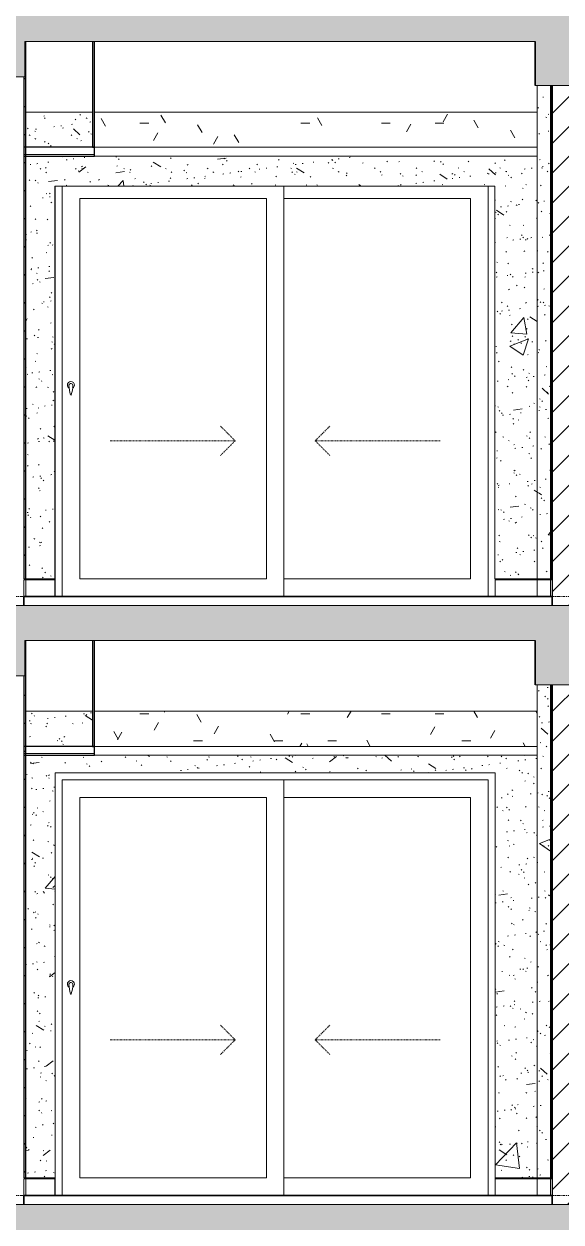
# Model space of a CAD drawing. Header units: millimetres. Extents: x -92143 to -2058, y -8802 to 35300.
# Drawn here: x -64837 to -61787, y 5450 to 12250 of the extents above; entities that cross this region are included whole.
import ezdxf

# ---------------------------------------------------------------- set-up
doc = ezdxf.new("R2010")
doc.units = ezdxf.units.MM
doc.linetypes.add('Centre', pattern=[31.75, 6.35, -4.7625, 15.875, -4.7625])
doc.linetypes.add('Dash', pattern=[6.35, 3.175, -3.175])
for name, color, linetype, lineweight in [('0-1', 7, 'Continuous', 5), ('A-CLNG', 13, 'Continuous', 9), ('A-CLNG-1', 250, 'Continuous', 25), ('A-CLNG-2', 7, 'Continuous', 9), ('A-CLNG-PATT-3', 254, 'Continuous', 18), ('A-DETL-GENF-1', 7, 'Continuous', 9), ('A-DETL-THIN', 151, 'Continuous', 9), ('A-DOOR', 31, 'Continuous', 9), ('A-DOOR-FRAM', 31, 'Continuous', 9), ('A-DOOR-GLAZ', 31, 'Continuous', 9), ('A-DOOR-HDLN', 31, 'Dash', 18), ('A-FLOR-1', 10, 'Continuous', 35), ('A-FLOR-HRAL', 11, 'Continuous', 9), ('A-FLOR-HRAL-1', 253, 'Continuous', 18), ('A-FLOR-HRAL-2', 9, 'Continuous', 9), ('A-FLOR-LEVL-2', 51, 'Centre', 9), ('A-WALL-3', 113, 'Continuous', 25), ('A-WALL-PATT-1', 7, 'Continuous', 9), ('A-WALL-PATT-2', 9, 'Continuous', 9), ('A-WALL-PATT-4', 111, 'Continuous', 9), ('I-WALL-1', 250, 'Continuous', 25), ('I-WALL-2', 7, 'Continuous', 9), ('S-BEAM-1', 12, 'Continuous', 5), ('S-BEAM-2', 7, 'Continuous', 9), ('S-BEAM-3', 10, 'Continuous', 35)]:
    doc.layers.add(name, color=color, linetype=linetype, lineweight=lineweight)
pattern_1 = [(45, (-51987.05, 14125), (-79.5495, 79.5495), [])]
pattern_2 = [(37.5, (-51987.05, 14125), (-4.7995, 146.8239), [5.029, -110.795, 5.029, -124.511, -123.825]), (37.5, (-51987.05, 14125), (-4.7995, 146.8239), [-245.364, 5.029, -118.796]), (7.5, (-51987.05, 14125), (134.8574, 215.0472), [5.029, -57.455, 5.029, -99.365, -40.005]), (7.5, (-51987.05, 14125), (134.8574, 215.0472), [-166.878, 5.029, -34.976]), (327.5, (-52080.78, 14125), (237.2978, 0.4316), [5.029, -33.071, 5.029, -132.131, -179.07]), (327.5, (-52080.78, 14125), (237.2978, 0.4316), [-175.26, 5.029, -174.041]), (317.5, (-52080.78, 14125), (229.067, 66.8792), [5.029, -14.021, 5.029, -84.887, -102.87]), (317.5, (-52080.78, 14125), (229.067, 66.8792), [-108.966, 5.029, -97.841])]
pattern_3 = [(50, (-51987.05, 14125), (1093.104, -95.634), [114.3, -1257.3]), (355, (-51987, 14125), (-211.46, 1146.34), [91.44, -1005.84]), (100.451, (-51896, 14117), (881.656, 1050.7), [97.14, -1068.54]), (46.184, (-51987, 14429.8), (1626.47, -252.26), [171.45, -1885.95]), (96.636, (-51851.5, 14408.8), (1424.42, 1484.57), [145.71, -1602.81]), (351.184, (-51987, 14429.8), (1424.43, 1484.55), [137.16, -1508.76]), (21, (-51834.65, 14353.6), (909.686, -613.59), [114.3, -1257.3]), (326, (-51834.7, 14353.6), (370.81, 1105.13), [91.44, -1005.84]), (71.451, (-51758.8, 14302.5), (1280.5, 491.53), [97.14, -1068.54]), (37.5, (-51987.05, 14125), (18.531, 507.33), [50.292, -943.356, 50.292, -970.788, -1009.65]), (37.5, (-51987.05, 14125), (18.531, 507.33), [-2014.73, 50.29, -959.36]), (7.5, (-51987.05, 14125), (400.918, 601.084), [50.292, -531.876, 50.292, -920.496, -384.81]), (7.5, (-51987.05, 14125), (400.918, 601.084), [-1552.956, 50.29, -334.52]), (327.5, (-52326.9, 14125), (813.545, -34.374), [50.292, -330.708, 50.292, -1138.428, -1577.34]), (327.5, (-52326.9, 14125), (813.545, -34.374), [-1569.72, 50.29, -1527.05]), (317.5, (-52479.3, 14125), (888.775, 152.56), [50.292, -445.008, 50.292, -739.14, -1120.14]), (317.5, (-52479.3, 14125), (888.775, 152.56), [-1284.73, 50.29, -1069.85])]
pattern_4 = [(0, (-51987.05, 14125), (609.6, 152.4), [50.292, -406.908, 50.292, -406.908, -2438.4]), (0, (-51987.05, 14125), (609.6, 152.4), [-914.4, 50.292, -864.108, 50.292, -406.908, -1066.8]), (0, (-51987.05, 14125), (609.6, 152.4), [-2286, 50.292, -254.508, 50.292, -711.708]), (120, (-51758.45, 14201.2), (-436.7823, 451.7291), [50.292, -406.908, 50.292, -2845.308]), (120, (-51758.45, 14201.2), (-436.7823, 451.7291), [-507.492, -406.908, 50.292, -864.108, -1524]), (120, (-51758.45, 14201.2), (-436.7823, 451.7291), [-1828.8, 50.292, -406.908, 50.292, -1016.508]), (120, (-51758.45, 14201.2), (-436.7823, 451.7291), [-2336.292, -254.508, 50.292, -711.708]), (240, (-51682.25, 14506), (-172.8177, -604.1291), [50.292, -406.908, 50.292, -406.908, -2438.4]), (240, (-51682.25, 14506), (-172.8177, -604.1291), [-914.4, 50.292, -864.108, 50.292, -406.908, -1066.8]), (240, (-51682.25, 14506), (-172.8177, -604.1291), [-2286, 50.292, -254.508, 50.292, -711.708])]
pattern_5 = [(45, (-51987.05, 14125), (-84.8528, 84.8528), [])]

# ---------------------------------------------------------------- blocks, each defined once
blk = doc.blocks.new('NCV_TKTC_KET CAU_rvt-1-TKCS_MẶT CẮT E')
at = {"layer": 'S-BEAM-1'}
blk.add_hatch(color=256, dxfattribs=at).paths.add_polyline_path([(-61934.4, 11900), (-61933.6, 11900), (-61934.4, 12065)])
at = {"layer": 'S-BEAM-2'}
for p, q in [((-64446.9, 11750), (-64826.9, 11750)), ((-61921.9, 11750), (-64436.9, 11750)), ((-64446.9, 8350), (-64826.9, 8350)), ((-61921.9, 8350), (-64436.9, 8350))]:
    blk.add_line(p, q, dxfattribs=at)
at = {"layer": 'S-BEAM-3'}
for p, q in [((-61934.4, 12150), (-61934.4, 11900)), ((-61934.4, 8750), (-61934.4, 8500))]:
    blk.add_line(p, q, dxfattribs=at)
blk = doc.blocks.new('Railing - Railing-1007194-TKCS_MẶT CẮT E')
at = {"layer": 'A-FLOR-HRAL-1'}
for p, q in [((-61836.9, 5695), (-61846.9, 5695)), ((-61846.9, 5695), (-61846.9, 5600)), ((-61836.9, 5600), (-61836.9, 5695)), ((-61846.9, 5600), (-61836.9, 5600))]:
    blk.add_line(p, q, dxfattribs=at)
at = {"layer": 'A-FLOR-HRAL-2'}
for p, q in [((-62160.3, 5600), (-62160.3, 5695)), ((-62160.3, 5695), (-61921.9, 5695)), ((-61921.9, 5600), (-61921.9, 5695)), ((-61921.9, 5695), (-61846.9, 5695))]:
    blk.add_line(p, q, dxfattribs=at)
blk = doc.blocks.new('Railing - Railing-1007193-TKCS_MẶT CẮT E')
at = {"layer": 'A-FLOR-HRAL-1'}
for p, q in [((-64826.9, 5695), (-64836.9, 5695)), ((-64836.9, 5695), (-64836.9, 5600)), ((-64826.9, 5600), (-64826.9, 5695)), ((-64836.9, 5600), (-64826.9, 5600))]:
    blk.add_line(p, q, dxfattribs=at)
blk = doc.blocks.new('Railing - Railing-915969-TKCS_MẶT CẮT E')
at = {"layer": 'A-FLOR-HRAL-2'}
for p, q in [((-64826.9, 5695), (-64662.4, 5695)), ((-64662.4, 5695), (-64662.4, 5600))]:
    blk.add_line(p, q, dxfattribs=at)
blk = doc.blocks.new('CL_01-VÁCH DỰNG THẠCH CAO CĂN HỘ LOẠI 1-5A2 - CL_01-VÁCH DỰNG THẠCH CAO CĂN HỘ LOẠI 1A-5-912744-TKCS_MẶT CẮT E')
at = {"layer": 'A-CLNG-PATT-3'}
h = blk.add_hatch(dxfattribs=at)
h.set_pattern_fill('FP_2', color=256, style=0, pattern_type=2)
h.set_pattern_definition(pattern_4)
h.paths.add_polyline_path([(-63641.8, 8150), (-61921.9, 8150), (-61921.9, 8350), (-64436.9, 8350), (-64436.9, 8150)])
at = {"layer": 'A-CLNG-1'}
for p, q in [((-64446.9, 8750), (-64446.9, 8150)), ((-64436.9, 8150), (-64436.9, 8750)), ((-64446.9, 8150), (-64436.9, 8150))]:
    blk.add_line(p, q, dxfattribs=at)
blk = doc.blocks.new('NCV_TKTC_TANG 2_rvt-1-TKCS_MẶT CẮT E')
at = {"layer": 'A-WALL-PATT-1'}
h = blk.add_hatch(dxfattribs=at)
h.set_pattern_fill('FP_5', color=256, style=0, pattern_type=2)
h.set_pattern_definition(pattern_1)
h.paths.add_polyline_path([(-64836.9, 5700), (-64826.9, 5700), (-64826.9, 8750), (-64832.3, 8750), (-64832.3, 8550), (-64836.9, 8550), (-64836.9, 5977.7)])
h = blk.add_hatch(dxfattribs=at)
h.set_pattern_fill('FP_5', color=256, style=0, pattern_type=2)
h.set_pattern_definition(pattern_1)
h.paths.add_polyline_path([(-61846.9, 5700), (-61836.9, 5700), (-61836.9, 8500), (-61846.9, 8500), (-61846.9, 5977.7)])
at = {"layer": 'A-WALL-PATT-2'}
h = blk.add_hatch(dxfattribs=at)
h.set_pattern_fill('FP_6', color=256, style=0, pattern_type=2)
h.set_pattern_definition(pattern_2)
h.paths.add_polyline_path([(-61911.9, 5700), (-61911.9, 8500), (-61921.9, 8500), (-61921.9, 5700)])
h = blk.add_hatch(dxfattribs=at)
h.set_pattern_fill('FP_7', color=256, style=0, pattern_type=2)
h.set_pattern_definition(pattern_3)
h.paths.add_polyline_path([(-61846.9, 5700), (-61846.9, 8500), (-61911.9, 8500), (-61911.9, 5700)])
h = blk.add_hatch(dxfattribs=at)
h.set_pattern_fill('FP_6', color=256, style=0, pattern_type=2)
h.set_pattern_definition(pattern_2)
h.paths.add_polyline_path([(-61846.9, 5700), (-61846.9, 8500), (-61911.9, 8500), (-61911.9, 5700)])
h = blk.add_hatch(dxfattribs=at)
h.set_pattern_fill('FP_7', color=256, style=0, pattern_type=2)
h.set_pattern_definition(pattern_3)
h.paths.add_polyline_path([(-64826.9, 5700), (-64660.3, 5700), (-64660.3, 8000), (-62160.3, 8000), (-62160.3, 5700), (-61921.9, 5700), (-61921.9, 8100), (-64826.9, 8100), (-64826.9, 5977.7)])
h.paths.add_polyline_path([(-64692.4, 8150), (-64446.9, 8150), (-64446.9, 8350), (-64826.9, 8350), (-64826.9, 8150)])
h = blk.add_hatch(dxfattribs=at)
h.set_pattern_fill('FP_6', color=256, style=0, pattern_type=2)
h.set_pattern_definition(pattern_2)
h.paths.add_polyline_path([(-64826.9, 5700), (-64660.3, 5700), (-64660.3, 8000), (-62160.3, 8000), (-62160.3, 5700), (-61921.9, 5700), (-61921.9, 8100), (-64826.9, 8100), (-64826.9, 5977.7)])
h.paths.add_polyline_path([(-64692.4, 8150), (-64446.9, 8150), (-64446.9, 8350), (-64826.9, 8350), (-64826.9, 8150)])
at = {"layer": 'A-CLNG-1'}
for p, q in [((-64436.9, 8150), (-64836.9, 8150)), ((-64836.9, 8150), (-64836.9, 8100)), ((-64836.9, 8100), (-64436.9, 8100)), ((-64436.9, 8100), (-64436.9, 8150))]:
    blk.add_line(p, q, dxfattribs=at)
at = {"layer": 'A-CLNG-2'}
for p, q in [((-64436.9, 8110), (-64836.9, 8110)), ((-64436.9, 8150), (-61921.9, 8150)), ((-61921.9, 8100), (-64436.9, 8100))]:
    blk.add_line(p, q, dxfattribs=at)
at = {"layer": 'A-FLOR-1'}
for p, q in [((-61836.9, 5600), (-64836.9, 5600)), ((-64836.9, 5600), (-64836.9, 5550)), ((-61836.9, 5550), (-61836.9, 5600))]:
    blk.add_line(p, q, dxfattribs=at)
at = {"layer": 'I-WALL-1'}
for p, q in [((-64826.9, 5700), (-64826.9, 8750)), ((-64836.9, 8550), (-64836.9, 5700)), ((-61846.9, 8500), (-61846.9, 5700)), ((-61836.9, 5700), (-61836.9, 8500)), ((-64836.9, 5700), (-64826.9, 5700)), ((-61846.9, 5700), (-61836.9, 5700))]:
    blk.add_line(p, q, dxfattribs=at)
at = {"layer": 'I-WALL-2'}
for p, q in [((-61921.9, 5700), (-61921.9, 8500)), ((-64660.3, 5700), (-64660.3, 8000)), ((-64660.3, 8000), (-62160.3, 8000)), ((-62160.3, 8000), (-62160.3, 5700)), ((-64826.9, 5700), (-64660.3, 5700)), ((-62160.3, 5700), (-61921.9, 5700)), ((-61911.9, 5700), (-61921.9, 5700)), ((-61911.9, 5700), (-61846.9, 5700))]:
    blk.add_line(p, q, dxfattribs=at)
at = {"layer": 'A-CLNG'}
blk.add_blockref('CL_01-VÁCH DỰNG THẠCH CAO CĂN HỘ LOẠI 1-5A2 - CL_01-VÁCH DỰNG THẠCH CAO CĂN HỘ LOẠI 1A-5-912744-TKCS_MẶT CẮT E', (0, 0), dxfattribs=at)
at = {"layer": 'A-FLOR-HRAL'}
for name in ['Railing - Railing-1007193-TKCS_MẶT CẮT E', 'Railing - Railing-915969-TKCS_MẶT CẮT E', 'Railing - Railing-1007194-TKCS_MẶT CẮT E']:
    blk.add_blockref(name, (0, 0), dxfattribs=at)
blk = doc.blocks.new('Railing - Railing-999753-TKCS_MẶT CẮT E')
at = {"layer": 'A-FLOR-HRAL-1'}
for p, q in [((-61836.9, 12495), (-61846.9, 12495)), ((-61846.9, 12495), (-61846.9, 12400)), ((-61836.9, 12400), (-61836.9, 12495)), ((-61846.9, 12400), (-61836.9, 12400))]:
    blk.add_line(p, q, dxfattribs=at)
at = {"layer": 'A-FLOR-HRAL-2'}
for p, q in [((-62160.3, 12400), (-62160.3, 12495)), ((-62160.3, 12495), (-61921.9, 12495)), ((-61921.9, 12400), (-61921.9, 12495)), ((-61921.9, 12495), (-61846.9, 12495))]:
    blk.add_line(p, q, dxfattribs=at)
blk = doc.blocks.new('Railing - Railing-999752-TKCS_MẶT CẮT E')
at = {"layer": 'A-FLOR-HRAL-1'}
for p, q in [((-64826.9, 12495), (-64836.9, 12495)), ((-64836.9, 12495), (-64836.9, 12400)), ((-64826.9, 12400), (-64826.9, 12495)), ((-64836.9, 12400), (-64826.9, 12400))]:
    blk.add_line(p, q, dxfattribs=at)
blk = doc.blocks.new('Railing - Railing-968417-TKCS_MẶT CẮT E')
at = {"layer": 'A-FLOR-HRAL-2'}
for p, q in [((-64826.9, 12495), (-64662.4, 12495)), ((-64662.4, 12495), (-64662.4, 12400))]:
    blk.add_line(p, q, dxfattribs=at)
blk = doc.blocks.new('CL_01-VÁCH DỰNG THẠCH CAO CĂN HỘ LOẠI 1-5A2 - CL_01-VÁCH DỰNG THẠCH CAO CĂN HỘ LOẠI 1A-5-V176-TKCS_MẶT CẮT E')
at = {"layer": 'A-CLNG-PATT-3'}
h = blk.add_hatch(dxfattribs=at)
h.set_pattern_fill('FP_2', color=256, style=0, pattern_type=2)
h.set_pattern_definition(pattern_4)
h.paths.add_polyline_path([(-61921.9, 11550), (-61921.9, 11750), (-64436.9, 11750), (-64436.9, 11550), (-62408.7, 11550)])
at = {"layer": 'A-CLNG-1'}
for p, q in [((-64446.9, 12150), (-64446.9, 11550)), ((-64436.9, 11550), (-64436.9, 12150)), ((-64446.9, 11550), (-64436.9, 11550))]:
    blk.add_line(p, q, dxfattribs=at)
blk = doc.blocks.new('NCV_TKTC_TANG 3 - 4_rvt-2-TKCS_MẶT CẮT E')
at = {"layer": 'A-WALL-PATT-1'}
h = blk.add_hatch(dxfattribs=at)
h.set_pattern_fill('FP_5', color=256, style=0, pattern_type=2)
h.set_pattern_definition(pattern_1)
h.paths.add_polyline_path([(-64836.9, 9100), (-64826.9, 9100), (-64826.9, 12150), (-64832.3, 12150), (-64832.3, 11950), (-64836.9, 11950), (-64836.9, 9630.1)])
h = blk.add_hatch(dxfattribs=at)
h.set_pattern_fill('FP_5', color=256, style=0, pattern_type=2)
h.set_pattern_definition(pattern_1)
h.paths.add_polyline_path([(-61846.9, 9100), (-61836.9, 9100), (-61836.9, 11900), (-61846.9, 11900), (-61846.9, 9630.1)])
at = {"layer": 'A-WALL-PATT-2'}
h = blk.add_hatch(dxfattribs=at)
h.set_pattern_fill('FP_7', color=256, style=0, pattern_type=2)
h.set_pattern_definition(pattern_3)
h.paths.add_polyline_path([(-61911.9, 9100), (-61911.9, 11900), (-61921.9, 11900), (-61921.9, 9100)])
h = blk.add_hatch(dxfattribs=at)
h.set_pattern_fill('FP_6', color=256, style=0, pattern_type=2)
h.set_pattern_definition(pattern_2)
h.paths.add_polyline_path([(-61911.9, 9100), (-61911.9, 11900), (-61921.9, 11900), (-61921.9, 9100)])
h = blk.add_hatch(dxfattribs=at)
h.set_pattern_fill('FP_7', color=256, style=0, pattern_type=2)
h.set_pattern_definition(pattern_3)
h.paths.add_polyline_path([(-61846.9, 9100), (-61846.9, 11900), (-61911.9, 11900), (-61911.9, 9100)])
h = blk.add_hatch(dxfattribs=at)
h.set_pattern_fill('FP_6', color=256, style=0, pattern_type=2)
h.set_pattern_definition(pattern_2)
h.paths.add_polyline_path([(-61846.9, 9100), (-61846.9, 11900), (-61911.9, 11900), (-61911.9, 9100)])
h = blk.add_hatch(dxfattribs=at)
h.set_pattern_fill('FP_7', color=256, style=0, pattern_type=2)
h.set_pattern_definition(pattern_3)
h.paths.add_polyline_path([(-64826.9, 9100), (-64662.4, 9100), (-64662.4, 11330), (-62162.4, 11330), (-62162.4, 9100), (-61921.9, 9100), (-61921.9, 11500), (-64826.9, 11500), (-64826.9, 9630.1)])
h.paths.add_polyline_path([(-64826.9, 11550), (-64446.9, 11550), (-64446.9, 11750), (-64826.9, 11750)])
h = blk.add_hatch(dxfattribs=at)
h.set_pattern_fill('FP_6', color=256, style=0, pattern_type=2)
h.set_pattern_definition(pattern_2)
h.paths.add_polyline_path([(-64826.9, 9100), (-64662.4, 9100), (-64662.4, 11330), (-62162.4, 11330), (-62162.4, 9100), (-61921.9, 9100), (-61921.9, 11500), (-64826.9, 11500), (-64826.9, 9630.1)])
h.paths.add_polyline_path([(-64826.9, 11550), (-64446.9, 11550), (-64446.9, 11750), (-64826.9, 11750)])
at = {"layer": 'A-CLNG-1'}
for p, q in [((-64436.9, 11550), (-64836.9, 11550)), ((-64836.9, 11550), (-64836.9, 11500)), ((-64836.9, 11500), (-64436.9, 11500)), ((-64436.9, 11500), (-64436.9, 11550))]:
    blk.add_line(p, q, dxfattribs=at)
at = {"layer": 'A-CLNG-2'}
for p, q in [((-64436.9, 11510), (-64836.9, 11510)), ((-64436.9, 11550), (-61921.9, 11550)), ((-61921.9, 11500), (-64436.9, 11500))]:
    blk.add_line(p, q, dxfattribs=at)
at = {"layer": 'A-FLOR-1'}
for p, q in [((-61836.9, 9000), (-64836.9, 9000)), ((-64836.9, 9000), (-64836.9, 8950)), ((-61836.9, 8950), (-61836.9, 9000))]:
    blk.add_line(p, q, dxfattribs=at)
at = {"layer": 'I-WALL-1'}
for p, q in [((-64826.9, 9100), (-64826.9, 12150)), ((-64836.9, 11950), (-64836.9, 9100)), ((-61846.9, 11900), (-61846.9, 9100)), ((-61836.9, 9100), (-61836.9, 11900)), ((-64836.9, 9100), (-64826.9, 9100)), ((-61846.9, 9100), (-61836.9, 9100))]:
    blk.add_line(p, q, dxfattribs=at)
at = {"layer": 'I-WALL-2'}
for p, q in [((-61921.9, 9100), (-61921.9, 11900)), ((-64662.4, 9100), (-64662.4, 11330)), ((-64662.4, 11330), (-62162.4, 11330)), ((-62162.4, 11330), (-62162.4, 9100)), ((-64826.9, 9100), (-64662.4, 9100)), ((-62162.4, 9100), (-61921.9, 9100)), ((-61911.9, 9100), (-61921.9, 9100)), ((-61911.9, 9100), (-61846.9, 9100))]:
    blk.add_line(p, q, dxfattribs=at)
at = {"layer": 'A-CLNG'}
blk.add_blockref('CL_01-VÁCH DỰNG THẠCH CAO CĂN HỘ LOẠI 1-5A2 - CL_01-VÁCH DỰNG THẠCH CAO CĂN HỘ LOẠI 1A-5-V176-TKCS_MẶT CẮT E', (0, 0), dxfattribs=at)
at = {"layer": 'A-FLOR-HRAL'}
for name in ['Railing - Railing-999752-TKCS_MẶT CẮT E', 'Railing - Railing-968417-TKCS_MẶT CẮT E', 'Railing - Railing-999753-TKCS_MẶT CẮT E']:
    blk.add_blockref(name, (0, -3400), dxfattribs=at)
blk = doc.blocks.new('DEG_02-DEG_03 - DEG_02-2500x2400mm-CỬA ĐI 02 CÁNH TRƯỢT-V78-TKCS_MẶT CẮT E')
at = {"layer": 'A-DOOR'}
for p, q in [((-71560.3, 5600), (-71560.3, 7960)), ((-72720.3, 5700), (-72720.3, 7860)), ((-72720.3, 7860), (-71660.3, 7860)), ((-71660.3, 7860), (-71660.3, 5700)), ((-71660.3, 5700), (-72720.3, 5700))]:
    blk.add_line(p, q, dxfattribs=at)
at = {"layer": 'A-DOOR', "flags": 128}
blk.add_lwpolyline([(-72768.8, 6808.7), (-72768.8, 6808.7), (-72768.8, 6808.7), (-72768.8, 6808.7), (-72768.8, 6808.7), (-72768.9, 6808.7), (-72768.9, 6808.7), (-72768.9, 6808.7), (-72768.9, 6808.7), (-72768.9, 6808.7), (-72769, 6808.7), (-72769, 6808.7), (-72769, 6808.7), (-72769, 6808.7), (-72769.1, 6808.7), (-72769.1, 6808.7), (-72769.1, 6808.7), (-72769.2, 6808.7), (-72769.2, 6808.7), (-72769.3, 6808.7), (-72769.3, 6808.7), (-72769.4, 6808.7), (-72769.4, 6808.7), (-72769.5, 6808.7), (-72769.5, 6808.7), (-72769.6, 6808.7), (-72769.6, 6808.7), (-72769.7, 6808.7), (-72769.7, 6808.7), (-72769.8, 6808.7), (-72769.8, 6808.7), (-72769.9, 6808.7), (-72769.9, 6808.7), (-72770, 6808.7), (-72770.1, 6808.7), (-72770.1, 6808.7), (-72770.2, 6808.7), (-72770.2, 6808.7), (-72770.3, 6808.7), (-72770.4, 6808.7), (-72770.4, 6808.7), (-72770.5, 6808.7), (-72770.5, 6808.7), (-72770.6, 6808.7), (-72770.7, 6808.7), (-72770.7, 6808.7), (-72770.8, 6808.7), (-72770.8, 6808.7), (-72770.9, 6808.7), (-72770.9, 6808.7), (-72771, 6808.7), (-72771, 6808.7), (-72771.1, 6808.7), (-72771.1, 6808.7), (-72771.2, 6808.7), (-72771.2, 6808.7), (-72771.3, 6808.7), (-72771.3, 6808.7), (-72771.4, 6808.7), (-72771.4, 6808.7), (-72771.5, 6808.7), (-72771.5, 6808.7), (-72771.5, 6808.7), (-72771.6, 6808.7), (-72771.6, 6808.7), (-72771.6, 6808.7), (-72771.7, 6808.7), (-72771.7, 6808.7), (-72771.7, 6808.7), (-72771.7, 6808.7), (-72771.7, 6808.7), (-72771.8, 6808.7), (-72771.8, 6808.7), (-72771.8, 6808.7), (-72771.8, 6808.7), (-72771.8, 6808.7), (-72771.8, 6808.7)], dxfattribs=at)
at = {"layer": 'A-DOOR'}
for centre, radius, start, end in [((-72770.3, 6800), 20, 0, 180), ((-72771.8, 6799.2), 9.45, 90, 180), ((-72768.8, 6799.2), 9.45, 0, 90), ((-72770.3, 6800), 20, 180, 240), ((-72616.5, 6799.2), 164.8, 180, 199.13397), ((-72769.9, 6746), 2.34, 199.13397, 261.03098), ((-72770.7, 6746), 2.34, 278.96902, 340.86603), ((-72924.1, 6799.2), 164.8, 340.86603, 0), ((-72770.3, 6800), 20, 300, 0)]:
    blk.add_arc(centre, radius, start, end, dxfattribs=at)
at = {"layer": 'A-DOOR-FRAM'}
for p, q in [((-72820.3, 5600), (-72820.3, 7960)), ((-72820.3, 7960), (-70400.3, 7960)), ((-70400.3, 5600), (-70400.3, 7960)), ((-72860.3, 5700), (-72860.3, 5600)), ((-70360.3, 5695), (-70360.3, 5700))]:
    blk.add_line(p, q, dxfattribs=at)
at = {"layer": 'A-DOOR-GLAZ'}
for p, q in [((-70500.3, 7860), (-71560.3, 7860)), ((-70500.3, 5700), (-70500.3, 7860)), ((-71560.3, 5700), (-70500.3, 5700))]:
    blk.add_line(p, q, dxfattribs=at)
at = {"layer": 'A-DOOR-HDLN'}
for p, q in [((-71837.6, 6484.2), (-71922.4, 6569.1)), ((-71383.1, 6484.2), (-71298.2, 6569.1)), ((-72547.6, 6484.2), (-71837.6, 6484.2)), ((-71837.6, 6484.2), (-71922.4, 6399.4)), ((-71383.1, 6484.2), (-71298.2, 6399.4)), ((-70673.1, 6484.2), (-71383.1, 6484.2))]:
    blk.add_line(p, q, dxfattribs=at)
blk = doc.blocks.new('DEG_02-DEG_03 - DEG_02-2500x2400mm-CỬA ĐI 02 CÁNH TRƯỢT-V79-TKCS_MẶT CẮT E')
at = {"layer": 'A-DOOR'}
for p, q in [((-38760.3, 5600), (-38760.3, 7930)), ((-39920.3, 5700), (-39920.3, 7860)), ((-39920.3, 7860), (-38860.3, 7860)), ((-38860.3, 7860), (-38860.3, 5700)), ((-38860.3, 5700), (-39920.3, 5700))]:
    blk.add_line(p, q, dxfattribs=at)
at = {"layer": 'A-DOOR', "flags": 128}
blk.add_lwpolyline([(-39968.8, 6808.7), (-39968.8, 6808.7), (-39968.8, 6808.7), (-39968.8, 6808.7), (-39968.8, 6808.7), (-39968.9, 6808.7), (-39968.9, 6808.7), (-39968.9, 6808.7), (-39968.9, 6808.7), (-39968.9, 6808.7), (-39969, 6808.7), (-39969, 6808.7), (-39969, 6808.7), (-39969, 6808.7), (-39969.1, 6808.7), (-39969.1, 6808.7), (-39969.1, 6808.7), (-39969.2, 6808.7), (-39969.2, 6808.7), (-39969.3, 6808.7), (-39969.3, 6808.7), (-39969.4, 6808.7), (-39969.4, 6808.7), (-39969.5, 6808.7), (-39969.5, 6808.7), (-39969.6, 6808.7), (-39969.6, 6808.7), (-39969.7, 6808.7), (-39969.7, 6808.7), (-39969.8, 6808.7), (-39969.8, 6808.7), (-39969.9, 6808.7), (-39969.9, 6808.7), (-39970, 6808.7), (-39970.1, 6808.7), (-39970.1, 6808.7), (-39970.2, 6808.7), (-39970.2, 6808.7), (-39970.3, 6808.7), (-39970.4, 6808.7), (-39970.4, 6808.7), (-39970.5, 6808.7), (-39970.5, 6808.7), (-39970.6, 6808.7), (-39970.7, 6808.7), (-39970.7, 6808.7), (-39970.8, 6808.7), (-39970.8, 6808.7), (-39970.9, 6808.7), (-39970.9, 6808.7), (-39971, 6808.7), (-39971, 6808.7), (-39971.1, 6808.7), (-39971.1, 6808.7), (-39971.2, 6808.7), (-39971.2, 6808.7), (-39971.3, 6808.7), (-39971.3, 6808.7), (-39971.4, 6808.7), (-39971.4, 6808.7), (-39971.5, 6808.7), (-39971.5, 6808.7), (-39971.5, 6808.7), (-39971.6, 6808.7), (-39971.6, 6808.7), (-39971.6, 6808.7), (-39971.7, 6808.7), (-39971.7, 6808.7), (-39971.7, 6808.7), (-39971.7, 6808.7), (-39971.7, 6808.7), (-39971.8, 6808.7), (-39971.8, 6808.7), (-39971.8, 6808.7), (-39971.8, 6808.7), (-39971.8, 6808.7), (-39971.8, 6808.7)], dxfattribs=at)
at = {"layer": 'A-DOOR'}
for centre, radius, start, end in [((-39970.3, 6800), 20, 0, 180), ((-39971.8, 6799.2), 9.45, 90, 180), ((-39968.8, 6799.2), 9.45, 0, 90), ((-39970.3, 6800), 20, 180, 240), ((-39816.5, 6799.2), 164.8, 180, 199.13397), ((-39969.9, 6746), 2.34, 199.13397, 261.03098), ((-39970.7, 6746), 2.34, 278.96902, 340.86603), ((-40124.1, 6799.2), 164.8, 340.86603, 0), ((-39970.3, 6800), 20, 300, 0)]:
    blk.add_arc(centre, radius, start, end, dxfattribs=at)
at = {"layer": 'A-DOOR-FRAM'}
for p, q in [((-40060.3, 7930), (-40060.3, 5600)), ((-40020.3, 5600), (-40020.3, 7930)), ((-37600.3, 5600), (-37600.3, 7930)), ((-37560.3, 5695), (-37560.3, 5700))]:
    blk.add_line(p, q, dxfattribs=at)
at = {"layer": 'A-DOOR-GLAZ'}
for p, q in [((-37700.3, 7860), (-38760.3, 7860)), ((-37700.3, 5700), (-37700.3, 7860)), ((-38760.3, 5700), (-37700.3, 5700))]:
    blk.add_line(p, q, dxfattribs=at)
at = {"layer": 'A-DOOR-HDLN'}
for p, q in [((-39037.6, 6484.2), (-39122.4, 6569.1)), ((-38583.1, 6484.2), (-38498.2, 6569.1)), ((-39747.6, 6484.2), (-39037.6, 6484.2)), ((-39037.6, 6484.2), (-39122.4, 6399.4)), ((-38583.1, 6484.2), (-38498.2, 6399.4)), ((-37873.1, 6484.2), (-38583.1, 6484.2))]:
    blk.add_line(p, q, dxfattribs=at)

msp = doc.modelspace()

# ---------------------------------------------------------------- hatches: boundary and pattern name
at = {"layer": 'A-DETL-GENF-1'}
for points in [[(-17236.9, 11750), (-17236.9, 12350), (-78233.3, 12350), (-78233.3, 11750), (-77935.7, 11750), (-77935.7, 12150), (-73233.6, 12150), (-73233.6, 11950), (-73033.3, 11950), (-73033.3, 12150), (-70108.5, 12150), (-70108.5, 11900), (-69708.5, 11900), (-69708.5, 12150), (-65032.3, 12150), (-65032.3, 11950), (-64832.3, 11950), (-64832.3, 12150), (-61933.6, 12150), (-61933.6, 11900), (-61533.6, 11900), (-61533.6, 12150), (-56833.3, 12150), (-56833.3, 11950), (-56633.3, 11950), (-56633.3, 12150), (-53733.2, 12150), (-53733.2, 11900), (-53333.2, 11900), (-53333.2, 12150), (-48635.6, 12150), (-48635.6, 11950), (-48435.6, 11950), (-48435.6, 12150), (-45535.3, 12150), (-45535.3, 11900), (-45134.4, 11900), (-45134.4, 12150), (-40434.4, 12150), (-40434.4, 11950), (-40234.4, 11950), (-40234.4, 12150), (-37436.9, 12150), (-37436.9, 11900), (-37037.4, 11900), (-37037.4, 12150), (-33860.3, 12150), (-33860.3, 11900), (-33436.9, 11900), (-33436.9, 12150), (-30635.3, 12150), (-30635.3, 11950), (-30435.3, 11950), (-30435.3, 12150), (-25735.7, 12150), (-25735.7, 11900), (-25335.7, 11900), (-25335.7, 12150), (-22435.3, 12150), (-22435.3, 11950), (-22235.3, 11950), (-22235.3, 12150), (-17535.3, 12150), (-17535.3, 11750)], [(-77935.7, 8350), (-77935.7, 8750), (-73233.6, 8750), (-73233.6, 8550), (-73033.3, 8550), (-73033.3, 8750), (-70108.5, 8750), (-70108.5, 8500), (-69708.5, 8500), (-69708.5, 8750), (-65032.3, 8750), (-65032.3, 8550), (-64832.3, 8550), (-64832.3, 8750), (-61933.6, 8750), (-61933.6, 8500), (-61533.6, 8500), (-61533.6, 8750), (-56833.3, 8750), (-56833.3, 8550), (-56633.3, 8550), (-56633.3, 8750), (-53733.2, 8750), (-53733.2, 8500), (-53333.2, 8500), (-53333.2, 8750), (-48635.6, 8750), (-48635.6, 8550), (-48435.6, 8550), (-48435.6, 8750), (-45535.3, 8750), (-45535.3, 8500), (-45134.4, 8500), (-45134.4, 8750), (-40434.4, 8750), (-40434.4, 8550), (-40234.4, 8550), (-40234.4, 8750), (-37436.9, 8750), (-37436.9, 8500), (-37037.4, 8500), (-37037.4, 8750), (-33860.3, 8750), (-33860.3, 8500), (-33436.9, 8500), (-33436.9, 8750), (-30635.3, 8750), (-30635.3, 8550), (-30435.3, 8550), (-30435.3, 8750), (-25735.7, 8750), (-25735.7, 8500), (-25335.7, 8500), (-25335.7, 8750), (-22435.3, 8750), (-22435.3, 8550), (-22235.3, 8550), (-22235.3, 8750), (-17535.3, 8750), (-17535.3, 8350), (-17236.9, 8350), (-17236.9, 8950), (-78233.3, 8950), (-78233.3, 8350)], [(-17236.9, 4950), (-17236.9, 5550), (-78233.3, 5550), (-78233.3, 4950), (-77935.7, 4950), (-77935.7, 5350), (-73233.6, 5350), (-73233.6, 5150), (-73033.3, 5150), (-73033.3, 5350), (-70108.5, 5350), (-70108.5, 5100), (-69708.5, 5100), (-69708.5, 5350), (-65032.3, 5350), (-65032.3, 5150), (-64832.3, 5150), (-64832.3, 5350), (-61933.6, 5350), (-61933.6, 5100), (-61533.6, 5100), (-61533.6, 5350), (-56833.3, 5350), (-56833.3, 5150), (-56633.3, 5150), (-56633.3, 5350), (-53733.2, 5350), (-53733.2, 5100), (-53333.2, 5100), (-53333.2, 5350), (-48635.6, 5350), (-48635.6, 5150), (-48435.6, 5150), (-48435.6, 5350), (-45535.3, 5350), (-45535.3, 5100), (-45134.4, 5100), (-45134.4, 5350), (-40434.4, 5350), (-40434.4, 5150), (-40234.4, 5150), (-40234.4, 5350), (-37436.9, 5350), (-37436.9, 5100), (-37037.4, 5100), (-37037.4, 5350), (-33860.3, 5350), (-33860.3, 5100), (-33436.9, 5100), (-33436.9, 5350), (-30635.3, 5350), (-30635.3, 5150), (-30435.3, 5150), (-30435.3, 5350), (-25735.7, 5350), (-25735.7, 5100), (-25335.7, 5100), (-25335.7, 5350), (-22435.3, 5350), (-22435.3, 5150), (-22235.3, 5150), (-22235.3, 5350), (-17535.3, 5350), (-17535.3, 4950)]]:
    msp.add_hatch(color=256, dxfattribs=at).paths.add_polyline_path(points)
at = {"layer": 'A-WALL-PATT-4'}
h = msp.add_hatch(dxfattribs=at)
h.set_pattern_fill('FP_1', color=256, style=0, pattern_type=2)
h.set_pattern_definition(pattern_5)
h.paths.add_polyline_path([(-61636.9, 8950), (-61636.9, 11900), (-61836.9, 11900), (-61836.9, 8950), (-61792.2, 8950)])
h = msp.add_hatch(dxfattribs=at)
h.set_pattern_fill('FP_1', color=256, style=0, pattern_type=2)
h.set_pattern_definition(pattern_5)
h.paths.add_polyline_path([(-61792.2, 5550), (-61636.9, 5550), (-61636.9, 8500), (-61836.9, 8500), (-61836.9, 5550)])

# ---------------------------------------------------------------- linework, layer by layer
at = {"layer": 'A-DETL-THIN'}
for p, q in [((-64832.3, 11950), (-64832.3, 12150)), ((-64832.3, 12150), (-61933.6, 12150)), ((-61933.6, 12150), (-61933.6, 11900)), ((-65032.3, 11950), (-64832.3, 11950)), ((-61933.6, 11900), (-61533.6, 11900)), ((-37037.4, 8950), (-78233.3, 8950)), ((-64832.3, 8550), (-64832.3, 8750)), ((-64832.3, 8750), (-61933.6, 8750)), ((-61933.6, 8750), (-61933.6, 8500)), ((-65032.3, 8550), (-64832.3, 8550)), ((-61933.6, 8500), (-61533.6, 8500)), ((-37037.4, 5550), (-78233.3, 5550))]:
    msp.add_line(p, q, dxfattribs=at)
at = {"layer": 'A-FLOR-LEVL-2'}
for p, q in [((-92142.8, 9000), (-5549.7, 9000)), ((-92142.8, 5600), (-5549.7, 5600))]:
    msp.add_line(p, q, dxfattribs=at)
at = {"layer": 'A-WALL-3'}
for p, q in [((-61836.9, 11900), (-61836.9, 8950)), ((-61836.9, 8500), (-61836.9, 5550))]:
    msp.add_line(p, q, dxfattribs=at)

# ---------------------------------------------------------------- block references
at = {"layer": '0-1'}
for name in ['NCV_TKTC_KET CAU_rvt-1-TKCS_MẶT CẮT E', 'NCV_TKTC_TANG 3 - 4_rvt-2-TKCS_MẶT CẮT E', 'NCV_TKTC_TANG 2_rvt-1-TKCS_MẶT CẮT E']:
    msp.add_blockref(name, (0, 0), dxfattribs=at)
at = {"layer": 'A-DOOR'}
for name, p in [('DEG_02-DEG_03 - DEG_02-2500x2400mm-CỬA ĐI 02 CÁNH TRƯỢT-V79-TKCS_MẶT CẮT E', (-24600, 3400)), ('DEG_02-DEG_03 - DEG_02-2500x2400mm-CỬA ĐI 02 CÁNH TRƯỢT-V78-TKCS_MẶT CẮT E', (8200, 0))]:
    msp.add_blockref(name, p, dxfattribs=at)

doc.saveas('drawing.dxf')
